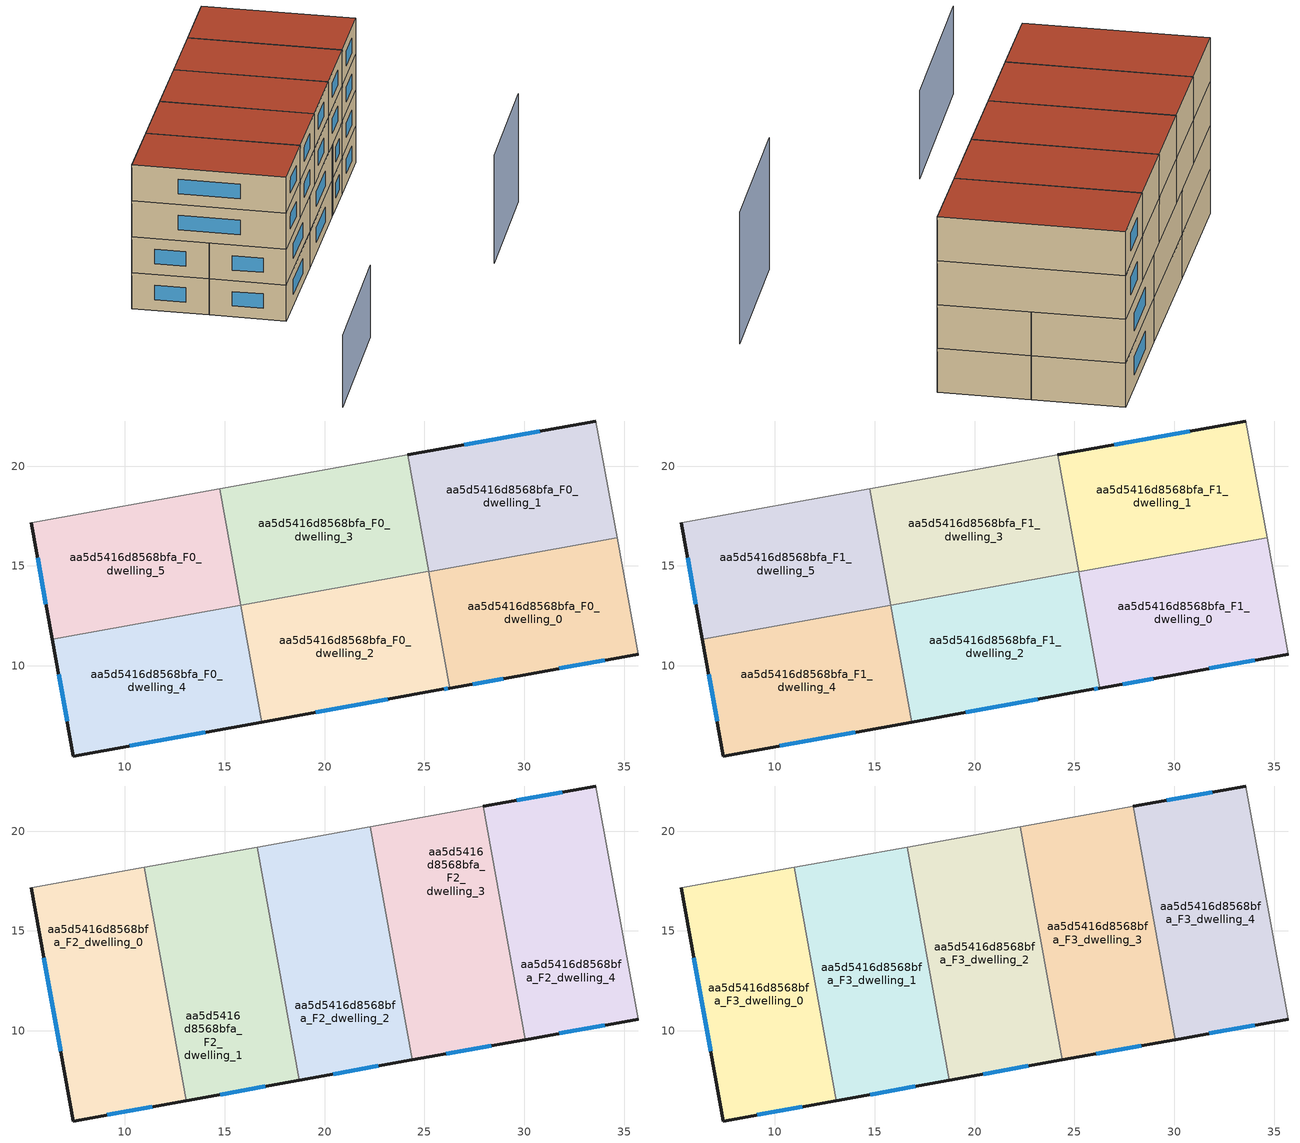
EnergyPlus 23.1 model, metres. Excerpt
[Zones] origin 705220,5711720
aa5d5416d8568bfa_F0_dwelling_0
 floor ground (EU_floor_Construction): 34.65,16.42 35.7,10.58 30.07,9.57 26.27,8.89 25.22,14.72 z0
 wall outside (EU_wall_Construction): 26.27,8.89 30.07,9.57 35.7,10.58 z0:3
 wall to aa5d5416d8568bfa_F0_dwelling_1 (EU_wall_Construction): 34.65,16.42 25.22,14.72 z0:3
 wall adiabatic (EU_wall_Construction): 35.7,10.58 34.65,16.42 z0:3
 wall to aa5d5416d8568bfa_F0_dwelling_2 (EU_wall_Construction): 25.22,14.72 26.27,8.89 z0:3
 window (EU_Window_Construction): 31.76,9.87 34.02,10.28 / 27.41,9.09 28.93,9.36 z0.9:2.1
aa5d5416d8568bfa_F0_dwelling_1
 floor ground (EU_floor_Construction): 33.58,22.26 34.65,16.42 25.22,14.72 24.17,20.56 z0
 wall outside (EU_wall_Construction): 33.58,22.26 24.17,20.56 z0:3
 wall adiabatic (EU_wall_Construction): 34.65,16.42 33.58,22.26 z0:3
 wall to aa5d5416d8568bfa_F0_dwelling_3 (EU_wall_Construction): 24.17,20.56 25.22,14.72 z0:3
 window (EU_Window_Construction): 30.77,21.75 26.99,21.07 z0.9:2.1
aa5d5416d8568bfa_F0_dwelling_2
 floor ground (EU_floor_Construction): 25.22,14.72 26.27,8.89 25.88,8.82 16.85,7.19 15.8,13.03 z0
 wall outside (EU_wall_Construction): 16.85,7.19 25.88,8.82 26.27,8.89 z0:3
 wall to aa5d5416d8568bfa_F0_dwelling_3 (EU_wall_Construction): 25.22,14.72 15.8,13.03 z0:3
 wall to aa5d5416d8568bfa_F0_dwelling_4 (EU_wall_Construction): 15.8,13.03 16.85,7.19 z0:3
 window (EU_Window_Construction): 25.99,8.84 26.15,8.87 / 19.55,7.68 23.17,8.33 z0.9:2.1
aa5d5416d8568bfa_F0_dwelling_3
 floor ground (EU_floor_Construction): 24.17,20.56 25.22,14.72 15.8,13.03 14.74,18.86 z0
 wall adiabatic (EU_wall_Construction): 24.17,20.56 14.74,18.86 z0:3
 wall to aa5d5416d8568bfa_F0_dwelling_4 (EU_wall_Construction): 14.74,18.86 15.79,13.03 z0:3
aa5d5416d8568bfa_F0_dwelling_4
 floor ground (EU_floor_Construction): 15.79,13.03 16.85,7.19 7.43,5.49 6.37,11.33 z0
 wall outside (EU_wall_Construction): 6.37,11.33 7.43,5.49 16.85,7.19 z0:3
 wall to aa5d5416d8568bfa_F0_dwelling_5 (EU_wall_Construction): 14.74,18.86 15.79,13.03 6.37,11.33 z0:3
 window (EU_Window_Construction): 10.25,6 14.03,6.68 / 6.69,9.58 7.11,7.23 z0.9:2.1
aa5d5416d8568bfa_F0_dwelling_5
 floor ground (EU_floor_Construction): 14.74,18.86 15.79,13.03 6.37,11.33 5.31,17.16 z0
 wall outside (EU_wall_Construction): 5.31,17.16 6.37,11.33 z0:3
 wall adiabatic (EU_wall_Construction): 14.74,18.86 5.31,17.16 z0:3
 window (EU_Window_Construction): 5.63,15.41 6.05,13.07 z0.9:2.1
aa5d5416d8568bfa_F1_dwelling_0
 floor to aa5d5416d8568bfa_F0_dwelling_0 (EU_floor_Construction): 34.65,16.42 35.7,10.58 30.07,9.57 26.27,8.89 25.22,14.72 z3
 wall outside (EU_wall_Construction): 26.27,8.89 30.07,9.57 35.7,10.58 z3:6
 wall to aa5d5416d8568bfa_F1_dwelling_1 (EU_wall_Construction): 34.65,16.42 25.22,14.72 z3:6
 wall adiabatic (EU_wall_Construction): 35.7,10.58 34.65,16.42 z3:6
 wall to aa5d5416d8568bfa_F1_dwelling_2 (EU_wall_Construction): 25.22,14.72 26.27,8.89 z3:6
 window (EU_Window_Construction): 31.76,9.87 34.02,10.28 / 27.41,9.09 28.93,9.36 z3.9:5.1
aa5d5416d8568bfa_F1_dwelling_1
 floor to aa5d5416d8568bfa_F0_dwelling_1 (EU_floor_Construction): 33.58,22.26 34.65,16.42 25.22,14.72 24.17,20.56 z3
 wall outside (EU_wall_Construction): 33.58,22.26 24.17,20.56 z3:6
 wall adiabatic (EU_wall_Construction): 34.65,16.42 33.58,22.26 z3:6
 wall to aa5d5416d8568bfa_F1_dwelling_3 (EU_wall_Construction): 24.17,20.56 25.22,14.72 z3:6
 window (EU_Window_Construction): 30.77,21.75 26.99,21.07 z3.9:5.1
aa5d5416d8568bfa_F1_dwelling_2
 floor to aa5d5416d8568bfa_F0_dwelling_2 (EU_floor_Construction): 25.22,14.72 26.27,8.89 25.88,8.82 16.85,7.19 15.8,13.03 z3
 wall outside (EU_wall_Construction): 16.85,7.19 25.88,8.82 26.27,8.89 z3:6
 wall to aa5d5416d8568bfa_F1_dwelling_3 (EU_wall_Construction): 25.22,14.72 15.8,13.03 z3:6
 wall to aa5d5416d8568bfa_F1_dwelling_4 (EU_wall_Construction): 15.8,13.03 16.85,7.19 z3:6
 window (EU_Window_Construction): 25.99,8.84 26.15,8.87 / 19.55,7.68 23.17,8.33 z3.9:5.1
aa5d5416d8568bfa_F1_dwelling_3
 floor to aa5d5416d8568bfa_F0_dwelling_3 (EU_floor_Construction): 24.17,20.56 25.22,14.72 15.8,13.03 14.74,18.86 z3
 wall adiabatic (EU_wall_Construction): 24.17,20.56 14.74,18.86 z3:6
 wall to aa5d5416d8568bfa_F1_dwelling_4 (EU_wall_Construction): 14.74,18.86 15.79,13.03 z3:6
aa5d5416d8568bfa_F1_dwelling_4
 floor to aa5d5416d8568bfa_F0_dwelling_4 (EU_floor_Construction): 15.79,13.03 16.85,7.19 7.43,5.49 6.37,11.33 z3
 wall outside (EU_wall_Construction): 6.37,11.33 7.43,5.49 16.85,7.19 z3:6
 wall to aa5d5416d8568bfa_F1_dwelling_5 (EU_wall_Construction): 14.74,18.86 15.79,13.03 6.37,11.33 z3:6
 window (EU_Window_Construction): 10.25,6 14.03,6.68 / 6.69,9.58 7.11,7.23 z3.9:5.1
aa5d5416d8568bfa_F1_dwelling_5
 floor to aa5d5416d8568bfa_F0_dwelling_5 (EU_floor_Construction): 14.74,18.86 15.79,13.03 6.37,11.33 5.31,17.16 z3
 wall outside (EU_wall_Construction): 5.31,17.16 6.37,11.33 z3:6
 wall adiabatic (EU_wall_Construction): 14.74,18.86 5.31,17.16 z3:6
 window (EU_Window_Construction): 5.63,15.41 6.05,13.07 z3.9:5.1
aa5d5416d8568bfa_F2_dwelling_0
 floor to aa5d5416d8568bfa_F1_dwelling_5 (EU_floor_Construction): 10.97,18.18 12.02,12.35 6.37,11.33 5.31,17.16 z6
 floor to aa5d5416d8568bfa_F1_dwelling_4 (EU_floor_Construction): 12.02,12.35 13.08,6.51 7.43,5.49 6.37,11.33 z6
 wall outside (EU_wall_Construction): 5.31,17.16 7.43,5.49 13.08,6.51 z6:9
 wall to aa5d5416d8568bfa_F2_dwelling_1 (EU_wall_Construction): 13.08,6.51 10.97,18.18 z6:9
 wall adiabatic (EU_wall_Construction): 10.97,18.18 5.31,17.16 z6:9
 window (EU_Window_Construction): 9.12,5.79 11.38,6.2 / 5.95,13.67 6.79,8.98 z6.9:8.1
aa5d5416d8568bfa_F2_dwelling_1
 floor to aa5d5416d8568bfa_F1_dwelling_4 (EU_floor_Construction): 15.79,13.03 16.85,7.19 13.08,6.51 12.02,12.35 z6
 floor to aa5d5416d8568bfa_F1_dwelling_5 (EU_floor_Construction): 14.74,18.86 15.79,13.03 12.02,12.35 10.97,18.18 z6
 floor to aa5d5416d8568bfa_F1_dwelling_2 (EU_floor_Construction): 17.68,13.36 18.73,7.53 16.85,7.19 15.8,13.03 z6
 floor to aa5d5416d8568bfa_F1_dwelling_3 (EU_floor_Construction): 16.63,19.2 17.68,13.36 15.8,13.03 14.74,18.86 z6
 wall outside (EU_wall_Construction): 13.08,6.51 18.73,7.53 z6:9
 wall to aa5d5416d8568bfa_F2_dwelling_2 (EU_wall_Construction): 18.73,7.53 16.63,19.2 z6:9
 wall adiabatic (EU_wall_Construction): 16.63,19.2 10.97,18.18 z6:9
 window (EU_Window_Construction): 14.77,6.81 17.04,7.22 z6.9:8.1
aa5d5416d8568bfa_F2_dwelling_2
 floor to aa5d5416d8568bfa_F1_dwelling_2 (EU_floor_Construction): 23.34,14.38 24.39,8.55 18.73,7.53 17.68,13.36 z6
 floor to aa5d5416d8568bfa_F1_dwelling_3 (EU_floor_Construction): 22.28,20.22 23.34,14.38 17.68,13.36 16.63,19.2 z6
 wall outside (EU_wall_Construction): 18.73,7.53 24.39,8.55 z6:9
 wall to aa5d5416d8568bfa_F2_dwelling_3 (EU_wall_Construction): 24.39,8.55 22.28,20.22 z6:9
 wall adiabatic (EU_wall_Construction): 22.28,20.22 16.63,19.2 z6:9
 window (EU_Window_Construction): 20.43,7.83 22.69,8.24 z6.9:8.1
aa5d5416d8568bfa_F2_dwelling_3
 floor to aa5d5416d8568bfa_F1_dwelling_1 (EU_floor_Construction): 27.94,21.24 28.99,15.4 25.22,14.72 24.17,20.56 z6
 floor to aa5d5416d8568bfa_F1_dwelling_0 (EU_floor_Construction): 28.99,15.4 30.04,9.56 26.27,8.89 25.22,14.72 z6
 floor to aa5d5416d8568bfa_F1_dwelling_2 (EU_floor_Construction): 25.22,14.72 26.27,8.89 25.88,8.82 24.39,8.55 23.34,14.38 z6
 floor to aa5d5416d8568bfa_F1_dwelling_3 (EU_floor_Construction): 24.17,20.56 25.22,14.72 23.34,14.38 22.28,20.22 z6
 wall outside (EU_wall_Construction): 24.39,8.55 30.04,9.56 z6:9
 wall adiabatic (EU_wall_Construction): 27.94,21.24 22.28,20.22 z6:9
 wall to aa5d5416d8568bfa_F2_dwelling_4 (EU_wall_Construction): 30.04,9.56 27.94,21.24 z6:9
 window (EU_Window_Construction): 26.08,8.85 28.35,9.26 z6.9:8.1
aa5d5416d8568bfa_F2_dwelling_4
 floor to aa5d5416d8568bfa_F1_dwelling_0 (EU_floor_Construction): 34.65,16.42 35.7,10.58 30.07,9.57 30.04,9.56 28.99,15.4 z6
 floor to aa5d5416d8568bfa_F1_dwelling_1 (EU_floor_Construction): 33.58,22.26 34.65,16.42 28.99,15.4 27.94,21.24 z6
 wall outside (EU_wall_Construction): 33.58,22.26 27.94,21.24 / 30.04,9.56 30.07,9.57 35.7,10.58 z6:9
 wall adiabatic (EU_wall_Construction): 35.7,10.58 33.58,22.26 z6:9
 window (EU_Window_Construction): 31.89,21.95 29.63,21.54 / 31.76,9.87 34.02,10.28 z6.9:8.1
aa5d5416d8568bfa_F3_dwelling_0
 floor to aa5d5416d8568bfa_F2_dwelling_0 (EU_floor_Construction): 10.97,18.18 13.08,6.51 7.43,5.49 5.31,17.16 z9
 wall outside (EU_wall_Construction): 5.31,17.16 7.43,5.49 13.08,6.51 z9:12
 wall to aa5d5416d8568bfa_F3_dwelling_1 (EU_wall_Construction): 13.08,6.51 10.97,18.18 z9:12
 wall adiabatic (EU_wall_Construction): 10.97,18.18 5.31,17.16 z9:12
 window (EU_Window_Construction): 9.12,5.79 11.38,6.2 / 5.95,13.67 6.79,8.98 z9.9:11.1
 roof outside (EU_roof_Construction): 13.08,6.51 10.97,18.18 5.31,17.16 7.43,5.49 z12
aa5d5416d8568bfa_F3_dwelling_1
 floor to aa5d5416d8568bfa_F2_dwelling_1 (EU_floor_Construction): 16.63,19.2 18.73,7.53 13.08,6.51 10.97,18.18 z9
 wall outside (EU_wall_Construction): 13.08,6.51 18.73,7.53 z9:12
 wall to aa5d5416d8568bfa_F3_dwelling_2 (EU_wall_Construction): 18.73,7.53 16.63,19.2 z9:12
 wall adiabatic (EU_wall_Construction): 16.63,19.2 10.97,18.18 z9:12
 window (EU_Window_Construction): 14.77,6.81 17.04,7.22 z9.9:11.1
 roof outside (EU_roof_Construction): 18.73,7.53 16.63,19.2 10.97,18.18 13.08,6.51 z12
aa5d5416d8568bfa_F3_dwelling_2
 floor to aa5d5416d8568bfa_F2_dwelling_2 (EU_floor_Construction): 22.28,20.22 24.39,8.55 18.73,7.53 16.63,19.2 z9
 wall outside (EU_wall_Construction): 18.73,7.53 24.39,8.55 z9:12
 wall to aa5d5416d8568bfa_F3_dwelling_3 (EU_wall_Construction): 24.39,8.55 22.28,20.22 z9:12
 wall adiabatic (EU_wall_Construction): 22.28,20.22 16.63,19.2 z9:12
 window (EU_Window_Construction): 20.43,7.83 22.69,8.24 z9.9:11.1
 roof outside (EU_roof_Construction): 24.39,8.55 22.28,20.22 16.63,19.2 18.73,7.53 z12
aa5d5416d8568bfa_F3_dwelling_3
 floor to aa5d5416d8568bfa_F2_dwelling_3 (EU_floor_Construction): 27.94,21.24 30.04,9.56 24.39,8.55 22.28,20.22 z9
 wall outside (EU_wall_Construction): 24.39,8.55 30.04,9.56 z9:12
 wall adiabatic (EU_wall_Construction): 27.94,21.24 22.28,20.22 z9:12
 wall to aa5d5416d8568bfa_F3_dwelling_4 (EU_wall_Construction): 30.04,9.56 27.94,21.24 z9:12
 window (EU_Window_Construction): 26.08,8.85 28.35,9.26 z9.9:11.1
 roof outside (EU_roof_Construction): 30.04,9.56 27.94,21.24 22.28,20.22 24.39,8.55 z12
aa5d5416d8568bfa_F3_dwelling_4
 floor to aa5d5416d8568bfa_F2_dwelling_4 (EU_floor_Construction): 33.58,22.26 35.7,10.58 30.07,9.57 30.04,9.56 27.94,21.24 z9
 wall outside (EU_wall_Construction): 33.58,22.26 27.94,21.24 / 30.04,9.56 30.07,9.57 35.7,10.58 z9:12
 wall adiabatic (EU_wall_Construction): 35.7,10.58 33.58,22.26 z9:12
 window (EU_Window_Construction): 31.89,21.95 29.63,21.54 / 31.76,9.87 34.02,10.28 z9.9:11.1
 roof outside (EU_roof_Construction): 35.7,10.58 33.58,22.26 27.94,21.24 30.04,9.56 30.07,9.57 z12
shading: -5.35,-3.91 6.97,-1.47 z0:6; 22.61,-5.52 33.43,-3.37 z0:9
[Building]
EU S2 Campaign: North Axis=0; Terrain=City; Solar Distribution=FullExterior
[Site:Location]
London: Latitude=51.5; Longitude=-0.5; Time Zone=0; Elevation=25
[SizingPeriod:WeatherFileDays]
AnnualSizingPeriod: Begin Month=1; Begin Day of Month=1; End Month=12; End Day of Month=31; Day of Week for Start Day=Monday; Use Weather File Daylight Saving Period=No; Use Weather File Rain and Snow Indicators=No
[MATERIAL]
EU_InternalMass_Material: Roughness=MediumRough; Thickness=0.1; Conductivity=1; Density=1800; Specific Heat=900; Thermal Absorptance=0.9; Solar Absorptance=0.7; Visible Absorptance=0.7
[MATERIAL:NOMASS] Roughness=MediumRough; Thermal Absorptance=0.9; Solar Absorptance=0.7; Visible Absorptance=0.7
Name | Thermal Resistance
EU_wall_NoMass | 1.04674
EU_roof_NoMass | 4.32442
EU_floor_NoMass | 2.04616
[WINDOWMATERIAL:SIMPLEGLAZINGSYSTEM]
EU_Window_SimpleGlazing: UFactor=4.25843; Solar Heat Gain Coefficient=0.85; Visible Transmittance=0.85
[CONSTRUCTION]
EU_wall_Construction: EU_wall_NoMass
EU_roof_Construction: EU_roof_NoMass
EU_floor_Construction: EU_floor_NoMass
EU_Window_Construction: EU_Window_SimpleGlazing
EU_InternalMass_Construction: EU_InternalMass_Material
[ZONE] Type=1; Multiplier=1; Ceiling Height=autocalculate; Floor Area=autocalculate; Part of Total Floor Area=Yes
Name | Volume
aa5d5416d8568bfa_F0_dwelling_0; aa5d5416d8568bfa_F1_dwelling_0 | 170.415
aa5d5416d8568bfa_F2_dwelling_0; aa5d5416d8568bfa_F3_dwelling_0 | 204.5
aa5d5416d8568bfa_F0_dwelling_1; aa5d5416d8568bfa_F1_dwelling_1 | 170.411
aa5d5416d8568bfa_F2_dwelling_1; aa5d5416d8568bfa_F3_dwelling_1 | 204.517
aa5d5416d8568bfa_F0_dwelling_2; aa5d5416d8568bfa_F1_dwelling_2 | 170.398
aa5d5416d8568bfa_F2_dwelling_2; aa5d5416d8568bfa_F3_dwelling_2 | 204.485
aa5d5416d8568bfa_F0_dwelling_3; aa5d5416d8568bfa_F1_dwelling_3 | 170.403
aa5d5416d8568bfa_F2_dwelling_3; aa5d5416d8568bfa_F3_dwelling_3 | 204.507
aa5d5416d8568bfa_F0_dwelling_4; aa5d5416d8568bfa_F1_dwelling_4 | 170.429
aa5d5416d8568bfa_F2_dwelling_4; aa5d5416d8568bfa_F3_dwelling_4 | 204.511
aa5d5416d8568bfa_F0_dwelling_5; aa5d5416d8568bfa_F1_dwelling_5 | 170.407
[INTERNALMASS] Construction=EU_InternalMass_Construction
Name | Zone or ZoneList | Surface Area
aa5d5416d8568bfa_F0_dwelling_0_EU_InternalMass | aa5d5416d8568bfa_F0_dwelling_0 | 56.8046
aa5d5416d8568bfa_F0_dwelling_1_EU_InternalMass | aa5d5416d8568bfa_F0_dwelling_1 | 56.8038
aa5d5416d8568bfa_F0_dwelling_2_EU_InternalMass | aa5d5416d8568bfa_F0_dwelling_2 | 56.799
aa5d5416d8568bfa_F0_dwelling_3_EU_InternalMass | aa5d5416d8568bfa_F0_dwelling_3 | 56.8013
aa5d5416d8568bfa_F0_dwelling_4_EU_InternalMass | aa5d5416d8568bfa_F0_dwelling_4 | 56.8129
aa5d5416d8568bfa_F0_dwelling_5_EU_InternalMass | aa5d5416d8568bfa_F0_dwelling_5 | 56.8025
aa5d5416d8568bfa_F1_dwelling_0_EU_InternalMass | aa5d5416d8568bfa_F1_dwelling_0 | 56.8046
aa5d5416d8568bfa_F1_dwelling_1_EU_InternalMass | aa5d5416d8568bfa_F1_dwelling_1 | 56.8038
aa5d5416d8568bfa_F1_dwelling_2_EU_InternalMass | aa5d5416d8568bfa_F1_dwelling_2 | 56.799
aa5d5416d8568bfa_F1_dwelling_3_EU_InternalMass | aa5d5416d8568bfa_F1_dwelling_3 | 56.8013
aa5d5416d8568bfa_F1_dwelling_4_EU_InternalMass | aa5d5416d8568bfa_F1_dwelling_4 | 56.8129
aa5d5416d8568bfa_F1_dwelling_5_EU_InternalMass | aa5d5416d8568bfa_F1_dwelling_5 | 56.8025
aa5d5416d8568bfa_F2_dwelling_0_EU_InternalMass | aa5d5416d8568bfa_F2_dwelling_0 | 68.1666
aa5d5416d8568bfa_F2_dwelling_1_EU_InternalMass | aa5d5416d8568bfa_F2_dwelling_1 | 68.1724
aa5d5416d8568bfa_F2_dwelling_2_EU_InternalMass | aa5d5416d8568bfa_F2_dwelling_2 | 68.1615
aa5d5416d8568bfa_F2_dwelling_3_EU_InternalMass | aa5d5416d8568bfa_F2_dwelling_3 | 68.1634
aa5d5416d8568bfa_F2_dwelling_4_EU_InternalMass | aa5d5416d8568bfa_F2_dwelling_4 | 68.1704
aa5d5416d8568bfa_F3_dwelling_0_EU_InternalMass | aa5d5416d8568bfa_F3_dwelling_0 | 68.1666
aa5d5416d8568bfa_F3_dwelling_1_EU_InternalMass | aa5d5416d8568bfa_F3_dwelling_1 | 68.1724
aa5d5416d8568bfa_F3_dwelling_2_EU_InternalMass | aa5d5416d8568bfa_F3_dwelling_2 | 68.1615
aa5d5416d8568bfa_F3_dwelling_3_EU_InternalMass | aa5d5416d8568bfa_F3_dwelling_3 | 68.1634
aa5d5416d8568bfa_F3_dwelling_4_EU_InternalMass | aa5d5416d8568bfa_F3_dwelling_4 | 68.1704
[OTHEREQUIPMENT] Fuel Type=Electricity; Design Level Calculation Method=Watts/Area; Power per Zone Floor Area=1; Fraction Latent=0; Fraction Radiant=0; Fraction Lost=0; Carbon Dioxide Generation Rate=0; EndUse Subcategory=EU_Step8_InternalGains
Name | Zone or ZoneList or Space or SpaceList | Schedule
EU_Step8_InternalGain_aa5d5416d8568bfa_F0_dwelling_0_f000 | aa5d5416d8568bfa_F0_dwelling_0 | EU_Step8_GainSchedule_aa5d5416d8568bfa_F0_dwelling_0_f000
EU_Step8_InternalGain_aa5d5416d8568bfa_F0_dwelling_1_f000 | aa5d5416d8568bfa_F0_dwelling_1 | EU_Step8_GainSchedule_aa5d5416d8568bfa_F0_dwelling_1_f000
EU_Step8_InternalGain_aa5d5416d8568bfa_F0_dwelling_2_f000 | aa5d5416d8568bfa_F0_dwelling_2 | EU_Step8_GainSchedule_aa5d5416d8568bfa_F0_dwelling_2_f000
EU_Step8_InternalGain_aa5d5416d8568bfa_F0_dwelling_3_f000 | aa5d5416d8568bfa_F0_dwelling_3 | EU_Step8_GainSchedule_aa5d5416d8568bfa_F0_dwelling_3_f000
EU_Step8_InternalGain_aa5d5416d8568bfa_F0_dwelling_4_f000 | aa5d5416d8568bfa_F0_dwelling_4 | EU_Step8_GainSchedule_aa5d5416d8568bfa_F0_dwelling_4_f000
EU_Step8_InternalGain_aa5d5416d8568bfa_F0_dwelling_5_f000 | aa5d5416d8568bfa_F0_dwelling_5 | EU_Step8_GainSchedule_aa5d5416d8568bfa_F0_dwelling_5_f000
EU_Step8_InternalGain_aa5d5416d8568bfa_F1_dwelling_0_f000 | aa5d5416d8568bfa_F1_dwelling_0 | EU_Step8_GainSchedule_aa5d5416d8568bfa_F1_dwelling_0_f000
EU_Step8_InternalGain_aa5d5416d8568bfa_F1_dwelling_1_f000 | aa5d5416d8568bfa_F1_dwelling_1 | EU_Step8_GainSchedule_aa5d5416d8568bfa_F1_dwelling_1_f000
EU_Step8_InternalGain_aa5d5416d8568bfa_F1_dwelling_2_f000 | aa5d5416d8568bfa_F1_dwelling_2 | EU_Step8_GainSchedule_aa5d5416d8568bfa_F1_dwelling_2_f000
EU_Step8_InternalGain_aa5d5416d8568bfa_F1_dwelling_3_f000 | aa5d5416d8568bfa_F1_dwelling_3 | EU_Step8_GainSchedule_aa5d5416d8568bfa_F1_dwelling_3_f000
EU_Step8_InternalGain_aa5d5416d8568bfa_F1_dwelling_4_f000 | aa5d5416d8568bfa_F1_dwelling_4 | EU_Step8_GainSchedule_aa5d5416d8568bfa_F1_dwelling_4_f000
EU_Step8_InternalGain_aa5d5416d8568bfa_F1_dwelling_5_f000 | aa5d5416d8568bfa_F1_dwelling_5 | EU_Step8_GainSchedule_aa5d5416d8568bfa_F1_dwelling_5_f000
EU_Step8_InternalGain_aa5d5416d8568bfa_F2_dwelling_0_f000 | aa5d5416d8568bfa_F2_dwelling_0 | EU_Step8_GainSchedule_aa5d5416d8568bfa_F2_dwelling_0_f000
EU_Step8_InternalGain_aa5d5416d8568bfa_F2_dwelling_1_f000 | aa5d5416d8568bfa_F2_dwelling_1 | EU_Step8_GainSchedule_aa5d5416d8568bfa_F2_dwelling_1_f000
EU_Step8_InternalGain_aa5d5416d8568bfa_F2_dwelling_2_f000 | aa5d5416d8568bfa_F2_dwelling_2 | EU_Step8_GainSchedule_aa5d5416d8568bfa_F2_dwelling_2_f000
EU_Step8_InternalGain_aa5d5416d8568bfa_F2_dwelling_3_f000 | aa5d5416d8568bfa_F2_dwelling_3 | EU_Step8_GainSchedule_aa5d5416d8568bfa_F2_dwelling_3_f000
EU_Step8_InternalGain_aa5d5416d8568bfa_F2_dwelling_4_f000 | aa5d5416d8568bfa_F2_dwelling_4 | EU_Step8_GainSchedule_aa5d5416d8568bfa_F2_dwelling_4_f000
EU_Step8_InternalGain_aa5d5416d8568bfa_F3_dwelling_0_f000 | aa5d5416d8568bfa_F3_dwelling_0 | EU_Step8_GainSchedule_aa5d5416d8568bfa_F3_dwelling_0_f000
EU_Step8_InternalGain_aa5d5416d8568bfa_F3_dwelling_1_f000 | aa5d5416d8568bfa_F3_dwelling_1 | EU_Step8_GainSchedule_aa5d5416d8568bfa_F3_dwelling_1_f000
EU_Step8_InternalGain_aa5d5416d8568bfa_F3_dwelling_2_f000 | aa5d5416d8568bfa_F3_dwelling_2 | EU_Step8_GainSchedule_aa5d5416d8568bfa_F3_dwelling_2_f000
EU_Step8_InternalGain_aa5d5416d8568bfa_F3_dwelling_3_f000 | aa5d5416d8568bfa_F3_dwelling_3 | EU_Step8_GainSchedule_aa5d5416d8568bfa_F3_dwelling_3_f000
EU_Step8_InternalGain_aa5d5416d8568bfa_F3_dwelling_4_f000 | aa5d5416d8568bfa_F3_dwelling_4 | EU_Step8_GainSchedule_aa5d5416d8568bfa_F3_dwelling_4_f000
[ZONEVENTILATION:DESIGNFLOWRATE] Schedule=EU_AlwaysOn; Design Flow Rate Calculation Method=AirChanges/Hour; Air Changes per Hour=0.488719; Ventilation Type=Natural; Fan Pressure Rise=0; Fan Total Efficiency=1; Constant Term Coefficient=1; Temperature Term Coefficient=0; Velocity Term Coefficient=0; Velocity Squared Term Coefficient=0; Minimum Indoor Temperature=-100; Maximum Indoor Temperature=100; Delta Temperature=-100; Minimum Outdoor Temperature=-100; Maximum Outdoor Temperature=100; Maximum Wind Speed=40
Name | Zone or ZoneList or Space or SpaceList
EU_ConstantAir_aa5d5416d8568bfa_F0_dwelling_0 | aa5d5416d8568bfa_F0_dwelling_0
EU_ConstantAir_aa5d5416d8568bfa_F0_dwelling_1 | aa5d5416d8568bfa_F0_dwelling_1
EU_ConstantAir_aa5d5416d8568bfa_F0_dwelling_2 | aa5d5416d8568bfa_F0_dwelling_2
EU_ConstantAir_aa5d5416d8568bfa_F0_dwelling_3 | aa5d5416d8568bfa_F0_dwelling_3
EU_ConstantAir_aa5d5416d8568bfa_F0_dwelling_4 | aa5d5416d8568bfa_F0_dwelling_4
EU_ConstantAir_aa5d5416d8568bfa_F0_dwelling_5 | aa5d5416d8568bfa_F0_dwelling_5
EU_ConstantAir_aa5d5416d8568bfa_F1_dwelling_0 | aa5d5416d8568bfa_F1_dwelling_0
EU_ConstantAir_aa5d5416d8568bfa_F1_dwelling_1 | aa5d5416d8568bfa_F1_dwelling_1
EU_ConstantAir_aa5d5416d8568bfa_F1_dwelling_2 | aa5d5416d8568bfa_F1_dwelling_2
EU_ConstantAir_aa5d5416d8568bfa_F1_dwelling_3 | aa5d5416d8568bfa_F1_dwelling_3
EU_ConstantAir_aa5d5416d8568bfa_F1_dwelling_4 | aa5d5416d8568bfa_F1_dwelling_4
EU_ConstantAir_aa5d5416d8568bfa_F1_dwelling_5 | aa5d5416d8568bfa_F1_dwelling_5
EU_ConstantAir_aa5d5416d8568bfa_F2_dwelling_0 | aa5d5416d8568bfa_F2_dwelling_0
EU_ConstantAir_aa5d5416d8568bfa_F2_dwelling_1 | aa5d5416d8568bfa_F2_dwelling_1
EU_ConstantAir_aa5d5416d8568bfa_F2_dwelling_2 | aa5d5416d8568bfa_F2_dwelling_2
EU_ConstantAir_aa5d5416d8568bfa_F2_dwelling_3 | aa5d5416d8568bfa_F2_dwelling_3
EU_ConstantAir_aa5d5416d8568bfa_F2_dwelling_4 | aa5d5416d8568bfa_F2_dwelling_4
EU_ConstantAir_aa5d5416d8568bfa_F3_dwelling_0 | aa5d5416d8568bfa_F3_dwelling_0
EU_ConstantAir_aa5d5416d8568bfa_F3_dwelling_1 | aa5d5416d8568bfa_F3_dwelling_1
EU_ConstantAir_aa5d5416d8568bfa_F3_dwelling_2 | aa5d5416d8568bfa_F3_dwelling_2
EU_ConstantAir_aa5d5416d8568bfa_F3_dwelling_3 | aa5d5416d8568bfa_F3_dwelling_3
EU_ConstantAir_aa5d5416d8568bfa_F3_dwelling_4 | aa5d5416d8568bfa_F3_dwelling_4
[HVACTEMPLATE:THERMOSTAT] Constant Heating Setpoint=20; Constant Cooling Setpoint=50
EU_HeatOnly_aa5d5416d8568bfa_F0_dwelling_0; EU_HeatOnly_aa5d5416d8568bfa_F0_dwelling_1; EU_HeatOnly_aa5d5416d8568bfa_F0_dwelling_2; EU_HeatOnly_aa5d5416d8568bfa_F0_dwelling_3; EU_HeatOnly_aa5d5416d8568bfa_F0_dwelling_4; EU_HeatOnly_aa5d5416d8568bfa_F0_dwelling_5; EU_HeatOnly_aa5d5416d8568bfa_F1_dwelling_0; EU_HeatOnly_aa5d5416d8568bfa_F1_dwelling_1; EU_HeatOnly_aa5d5416d8568bfa_F1_dwelling_2; EU_HeatOnly_aa5d5416d8568bfa_F1_dwelling_3; EU_HeatOnly_aa5d5416d8568bfa_F1_dwelling_4; EU_HeatOnly_aa5d5416d8568bfa_F1_dwelling_5; EU_HeatOnly_aa5d5416d8568bfa_F2_dwelling_0; EU_HeatOnly_aa5d5416d8568bfa_F2_dwelling_1; EU_HeatOnly_aa5d5416d8568bfa_F2_dwelling_2; EU_HeatOnly_aa5d5416d8568bfa_F2_dwelling_3; EU_HeatOnly_aa5d5416d8568bfa_F2_dwelling_4; EU_HeatOnly_aa5d5416d8568bfa_F3_dwelling_0; EU_HeatOnly_aa5d5416d8568bfa_F3_dwelling_1; EU_HeatOnly_aa5d5416d8568bfa_F3_dwelling_2; EU_HeatOnly_aa5d5416d8568bfa_F3_dwelling_3; EU_HeatOnly_aa5d5416d8568bfa_F3_dwelling_4
[HVACTEMPLATE:ZONE:IDEALLOADSAIRSYSTEM] System Availability Schedule=EU_AlwaysOn; Maximum Heating Supply Air Temperature=50; Minimum Cooling Supply Air Temperature=13; Maximum Heating Supply Air Humidity Ratio=0.0156; Minimum Cooling Supply Air Humidity Ratio=0.0077; Heating Limit=NoLimit; Cooling Limit=NoLimit; Heating Availability Schedule=EU_AlwaysOn; Cooling Availability Schedule=EU_CoolingOff; Dehumidification Control Type=ConstantSensibleHeatRatio; Cooling Sensible Heat Ratio=0.7; Dehumidification Setpoint=60; Humidification Control Type=None; Humidification Setpoint=30; Outdoor Air Method=None; Outdoor Air Flow Rate per Person=0.00944; Outdoor Air Flow Rate per Zone Floor Area=0; Outdoor Air Flow Rate per Zone=0; Demand Controlled Ventilation Type=None; Outdoor Air Economizer Type=NoEconomizer; Heat Recovery Type=None; Sensible Heat Recovery Effectiveness=0.7; Latent Heat Recovery Effectiveness=0.65
Name | Template Thermostat
aa5d5416d8568bfa_F0_dwelling_0 | EU_HeatOnly_aa5d5416d8568bfa_F0_dwelling_0
aa5d5416d8568bfa_F0_dwelling_1 | EU_HeatOnly_aa5d5416d8568bfa_F0_dwelling_1
aa5d5416d8568bfa_F0_dwelling_2 | EU_HeatOnly_aa5d5416d8568bfa_F0_dwelling_2
aa5d5416d8568bfa_F0_dwelling_3 | EU_HeatOnly_aa5d5416d8568bfa_F0_dwelling_3
aa5d5416d8568bfa_F0_dwelling_4 | EU_HeatOnly_aa5d5416d8568bfa_F0_dwelling_4
aa5d5416d8568bfa_F0_dwelling_5 | EU_HeatOnly_aa5d5416d8568bfa_F0_dwelling_5
aa5d5416d8568bfa_F1_dwelling_0 | EU_HeatOnly_aa5d5416d8568bfa_F1_dwelling_0
aa5d5416d8568bfa_F1_dwelling_1 | EU_HeatOnly_aa5d5416d8568bfa_F1_dwelling_1
aa5d5416d8568bfa_F1_dwelling_2 | EU_HeatOnly_aa5d5416d8568bfa_F1_dwelling_2
aa5d5416d8568bfa_F1_dwelling_3 | EU_HeatOnly_aa5d5416d8568bfa_F1_dwelling_3
aa5d5416d8568bfa_F1_dwelling_4 | EU_HeatOnly_aa5d5416d8568bfa_F1_dwelling_4
aa5d5416d8568bfa_F1_dwelling_5 | EU_HeatOnly_aa5d5416d8568bfa_F1_dwelling_5
aa5d5416d8568bfa_F2_dwelling_0 | EU_HeatOnly_aa5d5416d8568bfa_F2_dwelling_0
aa5d5416d8568bfa_F2_dwelling_1 | EU_HeatOnly_aa5d5416d8568bfa_F2_dwelling_1
aa5d5416d8568bfa_F2_dwelling_2 | EU_HeatOnly_aa5d5416d8568bfa_F2_dwelling_2
aa5d5416d8568bfa_F2_dwelling_3 | EU_HeatOnly_aa5d5416d8568bfa_F2_dwelling_3
aa5d5416d8568bfa_F2_dwelling_4 | EU_HeatOnly_aa5d5416d8568bfa_F2_dwelling_4
aa5d5416d8568bfa_F3_dwelling_0 | EU_HeatOnly_aa5d5416d8568bfa_F3_dwelling_0
aa5d5416d8568bfa_F3_dwelling_1 | EU_HeatOnly_aa5d5416d8568bfa_F3_dwelling_1
aa5d5416d8568bfa_F3_dwelling_2 | EU_HeatOnly_aa5d5416d8568bfa_F3_dwelling_2
aa5d5416d8568bfa_F3_dwelling_3 | EU_HeatOnly_aa5d5416d8568bfa_F3_dwelling_3
aa5d5416d8568bfa_F3_dwelling_4 | EU_HeatOnly_aa5d5416d8568bfa_F3_dwelling_4
[SIZING:ZONE] Zone Cooling Design Supply Air Temperature Input Method=SupplyAirTemperature; Zone Cooling Design Supply Air Temperature=13; Zone Heating Design Supply Air Temperature Input Method=SupplyAirTemperature; Zone Heating Design Supply Air Temperature=50; Zone Cooling Design Supply Air Humidity Ratio=0.008; Zone Heating Design Supply Air Humidity Ratio=0.008; Cooling Design Air Flow Method=DesignDay; Cooling Design Air Flow Rate=0; Cooling Minimum Air Flow per Zone Floor Area=0.000762; Cooling Minimum Air Flow=0; Cooling Minimum Air Flow Fraction=0.2; Heating Design Air Flow Method=DesignDay; Heating Design Air Flow Rate=0; Heating Maximum Air Flow per Zone Floor Area=0.002032; Heating Maximum Air Flow=0.141576; Heating Maximum Air Flow Fraction=0.3; Account for Dedicated Outdoor Air System=No; Dedicated Outdoor Air System Control Strategy=NeutralSupplyAir; Dedicated Outdoor Air Low Setpoint Temperature for Design=autosize; Dedicated Outdoor Air High Setpoint Temperature for Design=autosize; Zone Load Sizing Method=Sensible Load Only No Latent Load; Zone Latent Cooling Design Supply Air Humidity Ratio Input Method=HumidityRatioDifference; Zone Cooling Design Supply Air Humidity Ratio Difference=0.005; Zone Latent Heating Design Supply Air Humidity Ratio Input Method=HumidityRatioDifference; Zone Humidification Design Supply Air Humidity Ratio Difference=0.005
aa5d5416d8568bfa_F0_dwelling_0; aa5d5416d8568bfa_F0_dwelling_1; aa5d5416d8568bfa_F0_dwelling_2; aa5d5416d8568bfa_F0_dwelling_3; aa5d5416d8568bfa_F0_dwelling_4; aa5d5416d8568bfa_F0_dwelling_5; aa5d5416d8568bfa_F1_dwelling_0; aa5d5416d8568bfa_F1_dwelling_1; aa5d5416d8568bfa_F1_dwelling_2; aa5d5416d8568bfa_F1_dwelling_3; aa5d5416d8568bfa_F1_dwelling_4; aa5d5416d8568bfa_F1_dwelling_5; aa5d5416d8568bfa_F2_dwelling_0; aa5d5416d8568bfa_F2_dwelling_1; aa5d5416d8568bfa_F2_dwelling_2; aa5d5416d8568bfa_F2_dwelling_3; aa5d5416d8568bfa_F2_dwelling_4; aa5d5416d8568bfa_F3_dwelling_0; aa5d5416d8568bfa_F3_dwelling_1; aa5d5416d8568bfa_F3_dwelling_2; aa5d5416d8568bfa_F3_dwelling_3; aa5d5416d8568bfa_F3_dwelling_4
[SCHEDULE:CONSTANT]
Name | Hourly Value
EU_AlwaysOn | 1
EU_CoolingOff | 0
[SCHEDULE:FILE] Column Number=1; Rows to Skip at Top=0; Number of Hours of Data=8760; Column Separator=Comma; Interpolate to Timestep=No; Minutes per Item=60; Adjust Schedule for Daylight Savings=Yes
Name | File
EU_Step8_GainSchedule_aa5d5416d8568bfa_F0_dwelling_0_f000 | ../../schedules/aa5d5416d8568bfa/aa5d5416d8568bfa_F0_dwelling_0_f000_gain.csv
EU_Step8_GainSchedule_aa5d5416d8568bfa_F0_dwelling_1_f000 | ../../schedules/aa5d5416d8568bfa/aa5d5416d8568bfa_F0_dwelling_1_f000_gain.csv
EU_Step8_GainSchedule_aa5d5416d8568bfa_F0_dwelling_2_f000 | ../../schedules/aa5d5416d8568bfa/aa5d5416d8568bfa_F0_dwelling_2_f000_gain.csv
EU_Step8_GainSchedule_aa5d5416d8568bfa_F0_dwelling_3_f000 | ../../schedules/aa5d5416d8568bfa/aa5d5416d8568bfa_F0_dwelling_3_f000_gain.csv
EU_Step8_GainSchedule_aa5d5416d8568bfa_F0_dwelling_4_f000 | ../../schedules/aa5d5416d8568bfa/aa5d5416d8568bfa_F0_dwelling_4_f000_gain.csv
EU_Step8_GainSchedule_aa5d5416d8568bfa_F0_dwelling_5_f000 | ../../schedules/aa5d5416d8568bfa/aa5d5416d8568bfa_F0_dwelling_5_f000_gain.csv
EU_Step8_GainSchedule_aa5d5416d8568bfa_F1_dwelling_0_f000 | ../../schedules/aa5d5416d8568bfa/aa5d5416d8568bfa_F1_dwelling_0_f000_gain.csv
EU_Step8_GainSchedule_aa5d5416d8568bfa_F1_dwelling_1_f000 | ../../schedules/aa5d5416d8568bfa/aa5d5416d8568bfa_F1_dwelling_1_f000_gain.csv
EU_Step8_GainSchedule_aa5d5416d8568bfa_F1_dwelling_2_f000 | ../../schedules/aa5d5416d8568bfa/aa5d5416d8568bfa_F1_dwelling_2_f000_gain.csv
EU_Step8_GainSchedule_aa5d5416d8568bfa_F1_dwelling_3_f000 | ../../schedules/aa5d5416d8568bfa/aa5d5416d8568bfa_F1_dwelling_3_f000_gain.csv
EU_Step8_GainSchedule_aa5d5416d8568bfa_F1_dwelling_4_f000 | ../../schedules/aa5d5416d8568bfa/aa5d5416d8568bfa_F1_dwelling_4_f000_gain.csv
EU_Step8_GainSchedule_aa5d5416d8568bfa_F1_dwelling_5_f000 | ../../schedules/aa5d5416d8568bfa/aa5d5416d8568bfa_F1_dwelling_5_f000_gain.csv
EU_Step8_GainSchedule_aa5d5416d8568bfa_F2_dwelling_0_f000 | ../../schedules/aa5d5416d8568bfa/aa5d5416d8568bfa_F2_dwelling_0_f000_gain.csv
EU_Step8_GainSchedule_aa5d5416d8568bfa_F2_dwelling_1_f000 | ../../schedules/aa5d5416d8568bfa/aa5d5416d8568bfa_F2_dwelling_1_f000_gain.csv
EU_Step8_GainSchedule_aa5d5416d8568bfa_F2_dwelling_2_f000 | ../../schedules/aa5d5416d8568bfa/aa5d5416d8568bfa_F2_dwelling_2_f000_gain.csv
EU_Step8_GainSchedule_aa5d5416d8568bfa_F2_dwelling_3_f000 | ../../schedules/aa5d5416d8568bfa/aa5d5416d8568bfa_F2_dwelling_3_f000_gain.csv
EU_Step8_GainSchedule_aa5d5416d8568bfa_F2_dwelling_4_f000 | ../../schedules/aa5d5416d8568bfa/aa5d5416d8568bfa_F2_dwelling_4_f000_gain.csv
EU_Step8_GainSchedule_aa5d5416d8568bfa_F3_dwelling_0_f000 | ../../schedules/aa5d5416d8568bfa/aa5d5416d8568bfa_F3_dwelling_0_f000_gain.csv
EU_Step8_GainSchedule_aa5d5416d8568bfa_F3_dwelling_1_f000 | ../../schedules/aa5d5416d8568bfa/aa5d5416d8568bfa_F3_dwelling_1_f000_gain.csv
EU_Step8_GainSchedule_aa5d5416d8568bfa_F3_dwelling_2_f000 | ../../schedules/aa5d5416d8568bfa/aa5d5416d8568bfa_F3_dwelling_2_f000_gain.csv
EU_Step8_GainSchedule_aa5d5416d8568bfa_F3_dwelling_3_f000 | ../../schedules/aa5d5416d8568bfa/aa5d5416d8568bfa_F3_dwelling_3_f000_gain.csv
EU_Step8_GainSchedule_aa5d5416d8568bfa_F3_dwelling_4_f000 | ../../schedules/aa5d5416d8568bfa/aa5d5416d8568bfa_F3_dwelling_4_f000_gain.csv
